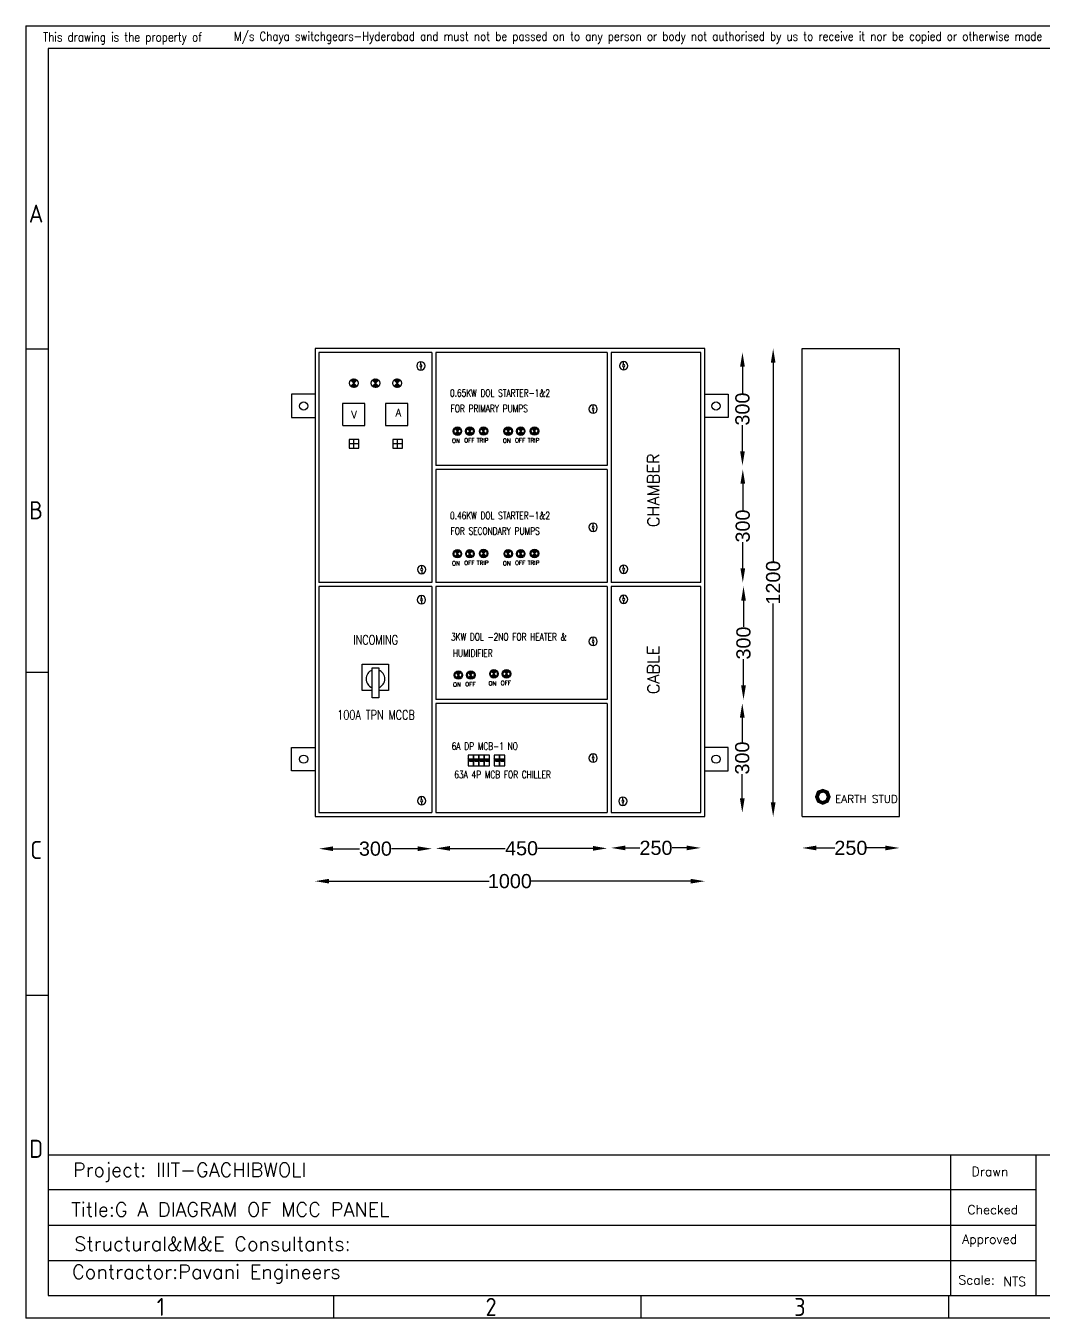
# Model space of a CAD drawing. Header units: inches. Extents: x 11 to 804, y 15 to 289.
# Drawn here: x 10.8 to 226.6, y 14.9 to 288.8 of the extents above; entities that cross this region are included whole.
import ezdxf
from ezdxf.enums import TextEntityAlignment as Align

# ---------------------------------------------------------------- set-up
doc = ezdxf.new("R2010")
doc.units = ezdxf.units.IN
doc.header["$MEASUREMENT"] = 0
for name, color, linetype in [('FRAME050', 6, 'Continuous'), ('FRAME070', 5, 'Continuous'), ('TXT', 6, 'Continuous')]:
    doc.layers.add(name, color=color, linetype=linetype)
doc.styles.add('ISOCP', font='isocp.shx')
doc.styles.add('ROMANS', font='ROMANS.shx', dxfattribs={"width": 0.75})
doc.styles.add('SIMPLEX', font='simplex.shx', dxfattribs={"height": 2})
doc.styles.get("Standard").update_dxf_attribs({"font": 'arial.ttf'})
doc.styles.add('STYLE1', font='Romans.shx')
doc.dimstyles.get("Standard").update_dxf_attribs({"dimtxt": 3, "dimasz": 3, "dimexe": 0.18, "dimexo": 0.0625, "dimgap": 0.09, "dimtad": 0, "dimtih": 1, "dimtoh": 1, "dimdec": 0, "dimzin": 0, "dimdsep": 46, "dimtxsty": 'Standard', "dimcen": 0.09, "dimse1": 1, "dimse2": 1, "dimadec": 0, "dimazin": 0, "dimtfac": 1, "dimtdec": 0, "dimtofl": 0, "dimtmove": 0, "dimatfit": 3, "dimfxl": 1, "dimtolj": 1, "dimtzin": 0, "dimarcsym": 0})

# ---------------------------------------------------------------- blocks, each defined once
blk = doc.blocks.new('NOB')
at = {"ltscale": 2}
for p, q in [((-1.5, -1.25), (-1.5, -0.5)), ((-1.5, -1.75), (-1.5, -2.5))]:
    blk.add_line(p, q, dxfattribs=at)
for radius in [1, 0.25]:
    blk.add_circle((-1.5, -1.5), radius, dxfattribs=at)
blk = doc.blocks.new('NOBB')
at = {"ltscale": 4, "xscale": -1, "rotation": 180}
blk.add_blockref('NOB', (0, 0), dxfattribs=at)
blk = doc.blocks.new('*X5')
at = {"color": 0}
for p, q in [((163.45, 131.23), (162.75, 131.94)), ((162.78, 131.84), (163.08, 132.14)), ((163.54, 131.32), (162.84, 132.02)), ((162.87, 131.76), (163.31, 132.2)), ((163.63, 131.41), (162.95, 132.09)), ((162.96, 131.67), (163.49, 132.2)), ((163.04, 131.58), (163.64, 132.18)), ((163.72, 131.5), (163.08, 132.14)), ((163.13, 131.49), (163.78, 132.14)), ((163.81, 131.59), (163.21, 132.18)), ((163.22, 131.4), (163.9, 132.08)), ((163.31, 131.31), (164.01, 132.01)), ((163.89, 131.68), (163.37, 132.2)), ((163.4, 131.23), (164.11, 131.93)), ((163.98, 131.76), (163.55, 132.19)), ((164.07, 131.85), (163.79, 132.13)), ((162.95, 130.32), (162.74, 130.53)), ((162.78, 130.43), (163.49, 131.14)), ((163.23, 130.22), (162.83, 130.62)), ((162.89, 130.36), (163.58, 131.05)), ((163.42, 130.2), (162.92, 130.7)), ((163, 130.3), (163.66, 130.96)), ((163.59, 130.22), (163.01, 130.79)), ((163.73, 130.25), (163.1, 130.88)), ((163.13, 130.25), (163.75, 130.87)), ((163.85, 130.3), (163.19, 130.97)), ((163.27, 130.21), (163.84, 130.78)), ((163.97, 130.37), (163.28, 131.06)), ((164.07, 130.44), (163.36, 131.15)), ((163.44, 130.2), (163.93, 130.69)), ((163.64, 130.23), (164.02, 130.61)), ((163.93, 130.34), (164.11, 130.52))]:
    blk.add_line(p, q, dxfattribs=at)
blk = doc.blocks.new('mccb')
at = {"ltscale": 4}
for p, q in [((800.39, 770.24), (800.39, 776.46)), ((806.61, 776.46), (806.61, 770.24)), ((802.72, 775.58), (804.28, 775.58)), ((802.72, 768.52), (802.72, 775.58)), ((804.28, 775.58), (804.28, 768.52)), ((802.72, 770.24), (800.39, 770.24)), ((806.61, 770.24), (804.28, 770.24)), ((804.28, 768.52), (802.72, 768.52))]:
    blk.add_line(p, q, dxfattribs=at)
blk.add_line((800.39, 776.46), (806.61, 776.46))
for start, end in [(110.5374, 249.4626), (290.5374, 69.4626)]:
    blk.add_arc((803.5, 772.98), 2.22, start, end, dxfattribs=at)
blk = doc.blocks.new('*X7')
at = {"color": 0}
for p, q in [((163.45, 131.23), (162.75, 131.94)), ((162.78, 131.84), (163.08, 132.14)), ((162.78, 130.43), (163.49, 131.14)), ((163.54, 131.32), (162.84, 132.02)), ((162.87, 131.76), (163.31, 132.2)), ((162.89, 130.36), (163.58, 131.05)), ((163.63, 131.41), (162.95, 132.09)), ((162.96, 131.67), (163.49, 132.2)), ((163, 130.3), (163.66, 130.96)), ((163.04, 131.58), (163.64, 132.18)), ((163.72, 131.5), (163.08, 132.14)), ((163.13, 131.49), (163.78, 132.14)), ((163.85, 130.3), (163.19, 130.97)), ((163.81, 131.59), (163.21, 132.18)), ((163.22, 131.4), (163.9, 132.08)), ((163.97, 130.37), (163.28, 131.06)), ((163.31, 131.31), (164.01, 132.01)), ((164.07, 130.44), (163.36, 131.15)), ((163.89, 131.68), (163.37, 132.2)), ((163.4, 131.23), (164.11, 131.93)), ((163.98, 131.76), (163.55, 132.19)), ((164.07, 131.85), (163.79, 132.13)), ((162.95, 130.32), (162.74, 130.53)), ((163.23, 130.22), (162.83, 130.62)), ((163.42, 130.2), (162.92, 130.7)), ((163.59, 130.22), (163.01, 130.79)), ((163.73, 130.25), (163.1, 130.88)), ((163.13, 130.25), (163.75, 130.87)), ((163.27, 130.21), (163.84, 130.78)), ((163.44, 130.2), (163.93, 130.69)), ((163.64, 130.23), (164.02, 130.61)), ((163.93, 130.34), (164.11, 130.52))]:
    blk.add_line(p, q, dxfattribs=at)
blk = doc.blocks.new('*X6')
at = {"color": 0}
for p, q in [((163.45, 131.23), (162.75, 131.94)), ((162.78, 131.84), (163.08, 132.14)), ((162.78, 130.43), (163.49, 131.14)), ((163.54, 131.32), (162.84, 132.02)), ((162.87, 131.76), (163.31, 132.2)), ((162.89, 130.36), (163.58, 131.05)), ((163.63, 131.41), (162.95, 132.09)), ((162.96, 131.67), (163.49, 132.2)), ((163, 130.3), (163.66, 130.96)), ((163.04, 131.58), (163.64, 132.18)), ((163.72, 131.5), (163.08, 132.14)), ((163.13, 131.49), (163.78, 132.14)), ((163.85, 130.3), (163.19, 130.97)), ((163.81, 131.59), (163.21, 132.18)), ((163.22, 131.4), (163.9, 132.08)), ((163.97, 130.37), (163.28, 131.06)), ((163.31, 131.31), (164.01, 132.01)), ((164.07, 130.44), (163.36, 131.15)), ((163.89, 131.68), (163.37, 132.2)), ((163.4, 131.23), (164.11, 131.93)), ((163.98, 131.76), (163.55, 132.19)), ((164.07, 131.85), (163.79, 132.13)), ((162.95, 130.32), (162.74, 130.53)), ((163.23, 130.22), (162.83, 130.62)), ((163.42, 130.2), (162.92, 130.7)), ((163.59, 130.22), (163.01, 130.79)), ((163.73, 130.25), (163.1, 130.88)), ((163.13, 130.25), (163.75, 130.87)), ((163.27, 130.21), (163.84, 130.78)), ((163.44, 130.2), (163.93, 130.69)), ((163.64, 130.23), (164.02, 130.61)), ((163.93, 130.34), (164.11, 130.52))]:
    blk.add_line(p, q, dxfattribs=at)
blk = doc.blocks.new('*X9')
at = {"color": 0}
for p, q in [((163.45, 131.23), (162.75, 131.94)), ((162.78, 131.84), (163.08, 132.14)), ((162.78, 130.43), (163.49, 131.14)), ((163.54, 131.32), (162.84, 132.02)), ((162.87, 131.76), (163.31, 132.2)), ((162.89, 130.36), (163.58, 131.05)), ((163.63, 131.41), (162.95, 132.09)), ((162.96, 131.67), (163.49, 132.2)), ((163, 130.3), (163.66, 130.96)), ((163.04, 131.58), (163.64, 132.18)), ((163.72, 131.5), (163.08, 132.14)), ((163.13, 131.49), (163.78, 132.14)), ((163.85, 130.3), (163.19, 130.97)), ((163.81, 131.59), (163.21, 132.18)), ((163.22, 131.4), (163.9, 132.08)), ((163.97, 130.37), (163.28, 131.06)), ((163.31, 131.31), (164.01, 132.01)), ((164.07, 130.44), (163.36, 131.15)), ((163.89, 131.68), (163.37, 132.2)), ((163.4, 131.23), (164.11, 131.93)), ((163.98, 131.76), (163.55, 132.19)), ((164.07, 131.85), (163.79, 132.13)), ((162.95, 130.32), (162.74, 130.53)), ((163.23, 130.22), (162.83, 130.62)), ((163.42, 130.2), (162.92, 130.7)), ((163.59, 130.22), (163.01, 130.79)), ((163.73, 130.25), (163.1, 130.88)), ((163.13, 130.25), (163.75, 130.87)), ((163.27, 130.21), (163.84, 130.78)), ((163.44, 130.2), (163.93, 130.69)), ((163.64, 130.23), (164.02, 130.61)), ((163.93, 130.34), (164.11, 130.52))]:
    blk.add_line(p, q, dxfattribs=at)
blk = doc.blocks.new('*X8')
at = {"color": 0}
for p, q in [((163.45, 131.23), (162.75, 131.94)), ((162.78, 131.84), (163.08, 132.14)), ((162.78, 130.43), (163.49, 131.14)), ((163.54, 131.32), (162.84, 132.02)), ((162.87, 131.76), (163.31, 132.2)), ((162.89, 130.36), (163.58, 131.05)), ((163.63, 131.41), (162.95, 132.09)), ((162.96, 131.67), (163.49, 132.2)), ((163, 130.3), (163.66, 130.96)), ((163.04, 131.58), (163.64, 132.18)), ((163.72, 131.5), (163.08, 132.14)), ((163.13, 131.49), (163.78, 132.14)), ((163.85, 130.3), (163.19, 130.97)), ((163.81, 131.59), (163.21, 132.18)), ((163.22, 131.4), (163.9, 132.08)), ((163.97, 130.37), (163.28, 131.06)), ((163.31, 131.31), (164.01, 132.01)), ((164.07, 130.44), (163.36, 131.15)), ((163.89, 131.68), (163.37, 132.2)), ((163.4, 131.23), (164.11, 131.93)), ((163.98, 131.76), (163.55, 132.19)), ((164.07, 131.85), (163.79, 132.13)), ((162.95, 130.32), (162.74, 130.53)), ((163.23, 130.22), (162.83, 130.62)), ((163.42, 130.2), (162.92, 130.7)), ((163.59, 130.22), (163.01, 130.79)), ((163.73, 130.25), (163.1, 130.88)), ((163.13, 130.25), (163.75, 130.87)), ((163.27, 130.21), (163.84, 130.78)), ((163.44, 130.2), (163.93, 130.69)), ((163.64, 130.23), (164.02, 130.61)), ((163.93, 130.34), (164.11, 130.52))]:
    blk.add_line(p, q, dxfattribs=at)
blk = doc.blocks.new('*X11')
at = {"color": 0}
for p, q in [((163.45, 131.23), (162.75, 131.94)), ((162.78, 131.84), (163.08, 132.14)), ((162.78, 130.43), (163.49, 131.14)), ((163.54, 131.32), (162.84, 132.02)), ((162.87, 131.76), (163.31, 132.2)), ((162.89, 130.36), (163.58, 131.05)), ((163.63, 131.41), (162.95, 132.09)), ((162.96, 131.67), (163.49, 132.2)), ((163, 130.3), (163.66, 130.96)), ((163.04, 131.58), (163.64, 132.18)), ((163.72, 131.5), (163.08, 132.14)), ((163.13, 131.49), (163.78, 132.14)), ((163.85, 130.3), (163.19, 130.97)), ((163.81, 131.59), (163.21, 132.18)), ((163.22, 131.4), (163.9, 132.08)), ((163.97, 130.37), (163.28, 131.06)), ((163.31, 131.31), (164.01, 132.01)), ((164.07, 130.44), (163.36, 131.15)), ((163.89, 131.68), (163.37, 132.2)), ((163.4, 131.23), (164.11, 131.93)), ((163.98, 131.76), (163.55, 132.19)), ((164.07, 131.85), (163.79, 132.13)), ((162.95, 130.32), (162.74, 130.53)), ((163.23, 130.22), (162.83, 130.62)), ((163.42, 130.2), (162.92, 130.7)), ((163.59, 130.22), (163.01, 130.79)), ((163.73, 130.25), (163.1, 130.88)), ((163.13, 130.25), (163.75, 130.87)), ((163.27, 130.21), (163.84, 130.78)), ((163.44, 130.2), (163.93, 130.69)), ((163.64, 130.23), (164.02, 130.61)), ((163.93, 130.34), (164.11, 130.52))]:
    blk.add_line(p, q, dxfattribs=at)
blk = doc.blocks.new('*X10')
at = {"color": 0}
for p, q in [((163.45, 131.23), (162.75, 131.94)), ((162.78, 131.84), (163.08, 132.14)), ((162.78, 130.43), (163.49, 131.14)), ((163.54, 131.32), (162.84, 132.02)), ((162.87, 131.76), (163.31, 132.2)), ((162.89, 130.36), (163.58, 131.05)), ((163.63, 131.41), (162.95, 132.09)), ((162.96, 131.67), (163.49, 132.2)), ((163, 130.3), (163.66, 130.96)), ((163.04, 131.58), (163.64, 132.18)), ((163.72, 131.5), (163.08, 132.14)), ((163.13, 131.49), (163.78, 132.14)), ((163.85, 130.3), (163.19, 130.97)), ((163.81, 131.59), (163.21, 132.18)), ((163.22, 131.4), (163.9, 132.08)), ((163.97, 130.37), (163.28, 131.06)), ((163.31, 131.31), (164.01, 132.01)), ((164.07, 130.44), (163.36, 131.15)), ((163.89, 131.68), (163.37, 132.2)), ((163.4, 131.23), (164.11, 131.93)), ((163.98, 131.76), (163.55, 132.19)), ((164.07, 131.85), (163.79, 132.13)), ((162.95, 130.32), (162.74, 130.53)), ((163.23, 130.22), (162.83, 130.62)), ((163.42, 130.2), (162.92, 130.7)), ((163.59, 130.22), (163.01, 130.79)), ((163.73, 130.25), (163.1, 130.88)), ((163.13, 130.25), (163.75, 130.87)), ((163.27, 130.21), (163.84, 130.78)), ((163.44, 130.2), (163.93, 130.69)), ((163.64, 130.23), (164.02, 130.61)), ((163.93, 130.34), (164.11, 130.52))]:
    blk.add_line(p, q, dxfattribs=at)
blk = doc.blocks.new('*X13')
at = {"color": 0}
for p, q in [((163.45, 131.23), (162.75, 131.94)), ((162.78, 131.84), (163.08, 132.14)), ((162.78, 130.43), (163.49, 131.14)), ((163.54, 131.32), (162.84, 132.02)), ((162.87, 131.76), (163.31, 132.2)), ((162.89, 130.36), (163.58, 131.05)), ((163.63, 131.41), (162.95, 132.09)), ((162.96, 131.67), (163.49, 132.2)), ((163, 130.3), (163.66, 130.96)), ((163.04, 131.58), (163.64, 132.18)), ((163.72, 131.5), (163.08, 132.14)), ((163.13, 131.49), (163.78, 132.14)), ((163.85, 130.3), (163.19, 130.97)), ((163.81, 131.59), (163.21, 132.18)), ((163.22, 131.4), (163.9, 132.08)), ((163.97, 130.37), (163.28, 131.06)), ((163.31, 131.31), (164.01, 132.01)), ((164.07, 130.44), (163.36, 131.15)), ((163.89, 131.68), (163.37, 132.2)), ((163.4, 131.23), (164.11, 131.93)), ((163.98, 131.76), (163.55, 132.19)), ((164.07, 131.85), (163.79, 132.13)), ((162.95, 130.32), (162.74, 130.53)), ((163.23, 130.22), (162.83, 130.62)), ((163.42, 130.2), (162.92, 130.7)), ((163.59, 130.22), (163.01, 130.79)), ((163.73, 130.25), (163.1, 130.88)), ((163.13, 130.25), (163.75, 130.87)), ((163.27, 130.21), (163.84, 130.78)), ((163.44, 130.2), (163.93, 130.69)), ((163.64, 130.23), (164.02, 130.61)), ((163.93, 130.34), (164.11, 130.52))]:
    blk.add_line(p, q, dxfattribs=at)
blk = doc.blocks.new('*X12')
at = {"color": 0}
for p, q in [((163.45, 131.23), (162.75, 131.94)), ((162.78, 131.84), (163.08, 132.14)), ((162.78, 130.43), (163.49, 131.14)), ((163.54, 131.32), (162.84, 132.02)), ((162.87, 131.76), (163.31, 132.2)), ((162.89, 130.36), (163.58, 131.05)), ((163.63, 131.41), (162.95, 132.09)), ((162.96, 131.67), (163.49, 132.2)), ((163, 130.3), (163.66, 130.96)), ((163.04, 131.58), (163.64, 132.18)), ((163.72, 131.5), (163.08, 132.14)), ((163.13, 131.49), (163.78, 132.14)), ((163.85, 130.3), (163.19, 130.97)), ((163.81, 131.59), (163.21, 132.18)), ((163.22, 131.4), (163.9, 132.08)), ((163.97, 130.37), (163.28, 131.06)), ((163.31, 131.31), (164.01, 132.01)), ((164.07, 130.44), (163.36, 131.15)), ((163.89, 131.68), (163.37, 132.2)), ((163.4, 131.23), (164.11, 131.93)), ((163.98, 131.76), (163.55, 132.19)), ((164.07, 131.85), (163.79, 132.13)), ((162.95, 130.32), (162.74, 130.53)), ((163.23, 130.22), (162.83, 130.62)), ((163.42, 130.2), (162.92, 130.7)), ((163.59, 130.22), (163.01, 130.79)), ((163.73, 130.25), (163.1, 130.88)), ((163.13, 130.25), (163.75, 130.87)), ((163.27, 130.21), (163.84, 130.78)), ((163.44, 130.2), (163.93, 130.69)), ((163.64, 130.23), (164.02, 130.61)), ((163.93, 130.34), (164.11, 130.52))]:
    blk.add_line(p, q, dxfattribs=at)
blk = doc.blocks.new('*X14')
at = {"color": 0}
for p, q in [((163.45, 131.23), (162.75, 131.94)), ((162.78, 131.84), (163.08, 132.14)), ((162.78, 130.43), (163.49, 131.14)), ((163.54, 131.32), (162.84, 132.02)), ((162.87, 131.76), (163.31, 132.2)), ((162.89, 130.36), (163.58, 131.05)), ((163.63, 131.41), (162.95, 132.09)), ((162.96, 131.67), (163.49, 132.2)), ((163, 130.3), (163.66, 130.96)), ((163.04, 131.58), (163.64, 132.18)), ((163.72, 131.5), (163.08, 132.14)), ((163.13, 131.49), (163.78, 132.14)), ((163.85, 130.3), (163.19, 130.97)), ((163.81, 131.59), (163.21, 132.18)), ((163.22, 131.4), (163.9, 132.08)), ((163.97, 130.37), (163.28, 131.06)), ((163.31, 131.31), (164.01, 132.01)), ((164.07, 130.44), (163.36, 131.15)), ((163.89, 131.68), (163.37, 132.2)), ((163.4, 131.23), (164.11, 131.93)), ((163.98, 131.76), (163.55, 132.19)), ((164.07, 131.85), (163.79, 132.13)), ((162.95, 130.32), (162.74, 130.53)), ((163.23, 130.22), (162.83, 130.62)), ((163.42, 130.2), (162.92, 130.7)), ((163.59, 130.22), (163.01, 130.79)), ((163.73, 130.25), (163.1, 130.88)), ((163.13, 130.25), (163.75, 130.87)), ((163.27, 130.21), (163.84, 130.78)), ((163.44, 130.2), (163.93, 130.69)), ((163.64, 130.23), (164.02, 130.61)), ((163.93, 130.34), (164.11, 130.52))]:
    blk.add_line(p, q, dxfattribs=at)
blk = doc.blocks.new('*X15')
at = {"color": 0}
for p, q in [((163.45, 131.23), (162.75, 131.94)), ((162.78, 131.84), (163.08, 132.14)), ((162.78, 130.43), (163.49, 131.14)), ((163.54, 131.32), (162.84, 132.02)), ((162.87, 131.76), (163.31, 132.2)), ((162.89, 130.36), (163.58, 131.05)), ((163.63, 131.41), (162.95, 132.09)), ((162.96, 131.67), (163.49, 132.2)), ((163, 130.3), (163.66, 130.96)), ((163.04, 131.58), (163.64, 132.18)), ((163.72, 131.5), (163.08, 132.14)), ((163.13, 131.49), (163.78, 132.14)), ((163.85, 130.3), (163.19, 130.97)), ((163.81, 131.59), (163.21, 132.18)), ((163.22, 131.4), (163.9, 132.08)), ((163.97, 130.37), (163.28, 131.06)), ((163.31, 131.31), (164.01, 132.01)), ((164.07, 130.44), (163.36, 131.15)), ((163.89, 131.68), (163.37, 132.2)), ((163.4, 131.23), (164.11, 131.93)), ((163.98, 131.76), (163.55, 132.19)), ((164.07, 131.85), (163.79, 132.13)), ((162.95, 130.32), (162.74, 130.53)), ((163.23, 130.22), (162.83, 130.62)), ((163.42, 130.2), (162.92, 130.7)), ((163.59, 130.22), (163.01, 130.79)), ((163.73, 130.25), (163.1, 130.88)), ((163.13, 130.25), (163.75, 130.87)), ((163.27, 130.21), (163.84, 130.78)), ((163.44, 130.2), (163.93, 130.69)), ((163.64, 130.23), (164.02, 130.61)), ((163.93, 130.34), (164.11, 130.52))]:
    blk.add_line(p, q, dxfattribs=at)
blk = doc.blocks.new('w')
for points in [[(277, 203.16), (274.39, 203.16), (275.07, 201.77), (276.32, 201.77)], [(279.6, 203.16), (277, 203.16), (277.67, 201.77), (278.92, 201.77)], [(282.2, 203.16), (279.6, 203.16), (280.27, 201.77), (281.52, 201.77)], [(284.8, 203.16), (282.2, 203.16), (282.88, 201.77), (284.13, 201.77)]]:
    blk.add_hatch(color=256).paths.add_polyline_path(points)
for p, q in [((275.07, 201.77), (274.39, 203.16)), ((274.39, 203.16), (277, 203.16)), ((276.32, 201.77), (275.07, 201.77)), ((276.32, 201.77), (277, 203.16)), ((277.67, 201.77), (277, 203.16)), ((277, 203.16), (279.6, 203.16)), ((278.92, 201.77), (277.67, 201.77)), ((278.92, 201.77), (279.6, 203.16)), ((280.27, 201.77), (279.6, 203.16)), ((279.6, 203.16), (282.2, 203.16)), ((281.52, 201.77), (280.27, 201.77)), ((281.52, 201.77), (282.2, 203.16)), ((282.2, 203.16), (284.8, 203.16)), ((282.88, 201.77), (282.2, 203.16)), ((284.13, 201.77), (282.88, 201.77)), ((284.13, 201.77), (284.8, 203.16))]:
    blk.add_line(p, q)
for points in [[(274.39, 199.79), (277, 199.79), (277, 204.84), (274.39, 204.84)], [(277, 199.79), (279.6, 199.79), (279.6, 204.84), (277, 204.84)], [(279.6, 199.79), (282.2, 199.79), (282.2, 204.84), (279.6, 204.84)], [(282.2, 199.79), (284.8, 199.79), (284.8, 204.84), (282.2, 204.84)]]:
    blk.add_lwpolyline(points, close=True)
blk = doc.blocks.new('ARTH')
h = blk.add_hatch()
h.set_pattern_fill('ANSI31', color=256, scale=0.25, style=0)
h.set_pattern_definition([(45, (-17.18038, 54.65527), (-0.022097087, 0.022097087), [])])
h.paths.add_polyline_path([(192.38, 230.49), (193.48, 230.95), (193.94, 232.05), (193.48, 233.15), (192.38, 233.61), (191.28, 233.15), (190.82, 232.05), (191.28, 230.95)])
h.paths.add_polyline_path([(192.38, 231.03), (193.1, 231.33), (193.4, 232.05), (193.1, 232.77), (192.38, 233.07), (191.66, 232.77), (191.36, 232.05), (191.66, 231.33)], flags=16)
at = {"lineweight": 30}
for points in [[(192.38, 230.49), (193.48, 230.95), (193.94, 232.05), (193.48, 233.15), (192.38, 233.61), (191.28, 233.15), (190.82, 232.05), (191.28, 230.95)], [(192.38, 231.03), (193.1, 231.33), (193.4, 232.05), (193.1, 232.77), (192.38, 233.07), (191.66, 232.77), (191.36, 232.05), (191.66, 231.33)]]:
    blk.add_lwpolyline(points, close=True, dxfattribs=at)
blk = doc.blocks.new('*D19')
at = {"color": 0, "lineweight": -2, "transparency": 16777216}
for p, q in [((75.99, 114.36), (81.57, 114.36)), ((93.95, 114.36), (88.37, 114.36))]:
    blk.add_line(p, q, dxfattribs=at)
at = {"color": 0, "transparency": 16777216}
for points in [[(75.99, 114.86), (75.99, 113.86), (72.99, 114.36)], [(93.95, 114.86), (93.95, 113.86), (96.95, 114.36)]]:
    blk.add_solid(points, dxfattribs=at)
at = {"layer": 'Defpoints', "color": 0, "transparency": 16777216}
for p in [(72.99, 122.01), (96.95, 122.01), (96.95, 114.36)]:
    blk.add_point(p, dxfattribs=at)
at = {"color": 0, "transparency": 16777216, "insert": (84.97, 114.36), "char_height": 3, "attachment_point": 5}
blk.add_mtext('\\A1;300', dxfattribs=at)
blk = doc.blocks.new('*D20')
at = {"color": 0, "lineweight": -2, "transparency": 16777216}
for p, q in [((100.78, 114.44), (112.5, 114.44)), ((131.14, 114.44), (119.42, 114.44))]:
    blk.add_line(p, q, dxfattribs=at)
at = {"color": 0, "transparency": 16777216}
for points in [[(100.78, 114.94), (100.78, 113.94), (97.78, 114.44)], [(131.14, 114.94), (131.14, 113.94), (134.14, 114.44)]]:
    blk.add_solid(points, dxfattribs=at)
at = {"layer": 'Defpoints', "color": 0, "transparency": 16777216}
for p in [(97.78, 122.01), (134.14, 122.01), (134.14, 114.44)]:
    blk.add_point(p, dxfattribs=at)
at = {"color": 0, "transparency": 16777216, "insert": (115.96, 114.44), "char_height": 3, "attachment_point": 5}
blk.add_mtext('\\A1;450', dxfattribs=at)
blk = doc.blocks.new('*D21')
at = {"color": 0, "lineweight": -2, "transparency": 16777216}
for p, q in [((137.97, 114.53), (141.05, 114.53)), ((150.98, 114.53), (147.9, 114.53))]:
    blk.add_line(p, q, dxfattribs=at)
at = {"color": 0, "transparency": 16777216}
for points in [[(137.97, 115.03), (137.97, 114.03), (134.97, 114.53)], [(150.98, 115.03), (150.98, 114.03), (153.98, 114.53)]]:
    blk.add_solid(points, dxfattribs=at)
at = {"layer": 'Defpoints', "color": 0, "transparency": 16777216}
for p in [(134.97, 122.01), (153.98, 122.01), (153.98, 114.53)]:
    blk.add_point(p, dxfattribs=at)
at = {"color": 0, "transparency": 16777216, "insert": (144.47, 114.53), "char_height": 3, "attachment_point": 5}
blk.add_mtext('\\A1;250', dxfattribs=at)
blk = doc.blocks.new('*D22')
at = {"color": 0, "lineweight": -2, "transparency": 16777216}
for p, q in [((75.16, 107.48), (109.06, 107.48)), ((151.81, 107.48), (117.91, 107.48))]:
    blk.add_line(p, q, dxfattribs=at)
at = {"color": 0, "transparency": 16777216}
for points in [[(75.16, 107.98), (75.16, 106.98), (72.16, 107.48)], [(151.81, 107.98), (151.81, 106.98), (154.81, 107.48)]]:
    blk.add_solid(points, dxfattribs=at)
at = {"layer": 'Defpoints', "color": 0, "transparency": 16777216}
for p in [(72.16, 121.18), (154.81, 121.18), (154.81, 107.48)]:
    blk.add_point(p, dxfattribs=at)
at = {"color": 0, "transparency": 16777216, "insert": (113.48, 107.48), "char_height": 3, "attachment_point": 5}
blk.add_mtext('\\A1;1000', dxfattribs=at)
blk = doc.blocks.new('*D23')
at = {"color": 0, "lineweight": -2, "transparency": 16777216}
for p, q in [((178.47, 114.52), (182.37, 114.52)), ((193.13, 114.52), (189.22, 114.52))]:
    blk.add_line(p, q, dxfattribs=at)
at = {"color": 0, "transparency": 16777216}
for points in [[(178.47, 115.02), (178.47, 114.02), (175.47, 114.52)], [(193.13, 115.02), (193.13, 114.02), (196.13, 114.52)]]:
    blk.add_solid(points, dxfattribs=at)
at = {"layer": 'Defpoints', "color": 0, "transparency": 16777216}
for p in [(175.47, 121.18), (196.13, 121.18), (196.13, 114.52)]:
    blk.add_point(p, dxfattribs=at)
at = {"color": 0, "transparency": 16777216, "insert": (185.8, 114.52), "char_height": 3, "attachment_point": 5}
blk.add_mtext('\\A1;250', dxfattribs=at)
blk = doc.blocks.new('*D24')
at = {"color": 0, "lineweight": -2, "transparency": 16777216}
for p, q in [((162.77, 142.15), (162.77, 136.98)), ((162.77, 125.01), (162.77, 130.18))]:
    blk.add_line(p, q, dxfattribs=at)
at = {"color": 0, "transparency": 16777216}
for points in [[(162.27, 142.15), (163.27, 142.15), (162.77, 145.15)], [(162.27, 125.01), (163.27, 125.01), (162.77, 122.01)]]:
    blk.add_solid(points, dxfattribs=at)
at = {"layer": 'Defpoints', "color": 0, "transparency": 16777216}
for p in [(134.14, 145.15), (162.77, 145.15), (134.14, 122.01)]:
    blk.add_point(p, dxfattribs=at)
at = {"color": 0, "transparency": 16777216, "insert": (162.77, 133.58), "char_height": 3, "attachment_point": 5, "rotation": 90}
blk.add_mtext('\\A1;300', dxfattribs=at)
blk = doc.blocks.new('*D25')
at = {"color": 0, "lineweight": -2, "transparency": 16777216}
for p, q in [((163.03, 166.95), (163.03, 161.36)), ((163.03, 148.98), (163.03, 154.56))]:
    blk.add_line(p, q, dxfattribs=at)
at = {"color": 0, "transparency": 16777216}
for points in [[(162.53, 166.95), (163.53, 166.95), (163.03, 169.95)], [(162.53, 148.98), (163.53, 148.98), (163.03, 145.98)]]:
    blk.add_solid(points, dxfattribs=at)
at = {"layer": 'Defpoints', "color": 0, "transparency": 16777216}
for p in [(134.14, 169.95), (163.03, 169.95), (134.14, 145.98)]:
    blk.add_point(p, dxfattribs=at)
at = {"color": 0, "transparency": 16777216, "insert": (163.03, 157.96), "char_height": 3, "attachment_point": 5, "rotation": 90}
blk.add_mtext('\\A1;300', dxfattribs=at)
blk = doc.blocks.new('*D26')
at = {"color": 0, "lineweight": -2, "transparency": 16777216}
for p, q in [((162.88, 191.74), (162.88, 186.15)), ((162.88, 173.77), (162.88, 179.36))]:
    blk.add_line(p, q, dxfattribs=at)
at = {"color": 0, "transparency": 16777216}
for points in [[(162.38, 191.74), (163.38, 191.74), (162.88, 194.74)], [(162.38, 173.77), (163.38, 173.77), (162.88, 170.77)]]:
    blk.add_solid(points, dxfattribs=at)
at = {"layer": 'Defpoints', "color": 0, "transparency": 16777216}
for p in [(134.14, 194.74), (162.88, 194.74), (134.14, 170.77)]:
    blk.add_point(p, dxfattribs=at)
at = {"color": 0, "transparency": 16777216, "insert": (162.88, 182.76), "char_height": 3, "attachment_point": 5, "rotation": 90}
blk.add_mtext('\\A1;300', dxfattribs=at)
blk = doc.blocks.new('*D27')
at = {"color": 0, "lineweight": -2, "transparency": 16777216}
for p, q in [((162.81, 216.53), (162.81, 210.95)), ((162.81, 198.57), (162.81, 204.15))]:
    blk.add_line(p, q, dxfattribs=at)
at = {"color": 0, "transparency": 16777216}
for points in [[(162.31, 216.53), (163.31, 216.53), (162.81, 219.53)], [(162.31, 198.57), (163.31, 198.57), (162.81, 195.57)]]:
    blk.add_solid(points, dxfattribs=at)
at = {"layer": 'Defpoints', "color": 0, "transparency": 16777216}
for p in [(134.14, 219.53), (162.81, 219.53), (134.14, 195.57)]:
    blk.add_point(p, dxfattribs=at)
at = {"color": 0, "transparency": 16777216, "insert": (162.81, 207.55), "char_height": 3, "attachment_point": 5, "rotation": 90}
blk.add_mtext('\\A1;300', dxfattribs=at)
blk = doc.blocks.new('*D28')
at = {"color": 0, "lineweight": -2, "transparency": 16777216}
for p, q in [((169.32, 217.36), (169.32, 175.19)), ((169.32, 124.18), (169.32, 166.35))]:
    blk.add_line(p, q, dxfattribs=at)
at = {"color": 0, "transparency": 16777216}
for points in [[(168.82, 217.36), (169.82, 217.36), (169.32, 220.36)], [(168.82, 124.18), (169.82, 124.18), (169.32, 121.18)]]:
    blk.add_solid(points, dxfattribs=at)
at = {"layer": 'Defpoints', "color": 0, "transparency": 16777216}
for p in [(169.32, 220.36), (175.47, 220.36), (175.47, 121.18)]:
    blk.add_point(p, dxfattribs=at)
at = {"color": 0, "transparency": 16777216, "insert": (169.32, 170.77), "char_height": 3, "attachment_point": 5, "rotation": 90}
blk.add_mtext('\\A1;1200', dxfattribs=at)

msp = doc.modelspace()

# ---------------------------------------------------------------- hatches: boundary and pattern name
for points in [[(111.29, 133.44), (110.13, 133.44), (110.43, 132.83), (110.99, 132.83)], [(112.44, 133.44), (111.29, 133.44), (111.59, 132.83), (112.14, 132.83)]]:
    msp.add_hatch(color=256).paths.add_polyline_path(points)

# ---------------------------------------------------------------- linework, layer by layer
at = {"color": 7}
for p, q in [((10.83, 288.78), (10.83, 14.86)), ((10.83, 288.78), (402.15, 288.78)), ((10.83, 220.3), (15.6, 220.3)), ((10.83, 151.82), (15.6, 151.82)), ((10.83, 83.34), (15.6, 83.34)), ((76.05, 19.63), (76.05, 14.86)), ((141.27, 19.63), (141.27, 14.86)), ((206.49, 19.63), (206.49, 14.86)), ((402.15, 14.86), (10.83, 14.86))]:
    msp.add_line(p, q, dxfattribs=at)
for p, q in [((154.81, 220.36), (72.16, 220.36)), ((72.16, 220.36), (72.16, 121.18)), ((96.95, 219.53), (72.99, 219.53)), ((72.99, 219.53), (72.99, 170.77)), ((96.95, 219.53), (96.95, 170.77)), ((134.14, 219.53), (97.78, 219.53)), ((97.78, 219.53), (97.78, 195.57)), ((134.14, 219.53), (134.14, 195.57)), ((153.98, 219.53), (134.97, 219.53)), ((134.97, 219.53), (134.97, 170.77)), ((153.98, 170.77), (153.98, 219.53)), ((154.81, 121.18), (154.81, 220.36)), ((175.47, 121.18), (175.47, 220.36)), ((175.47, 220.36), (196.13, 220.36)), ((196.13, 121.18), (196.13, 220.36)), ((80.38, 213.05), (79.74, 213.7)), ((79.74, 212.4), (81.03, 213.7)), ((79.74, 213.7), (81.03, 212.4)), ((84.32, 213.7), (85.62, 212.4)), ((84.32, 212.4), (85.62, 213.7)), ((84.97, 213.05), (84.32, 213.7)), ((88.91, 212.4), (90.2, 213.7)), ((88.91, 213.7), (90.2, 212.4)), ((89.55, 213.05), (88.91, 213.7)), ((80.38, 213.05), (79.74, 212.4)), ((81.03, 212.4), (80.38, 213.05)), ((84.97, 213.05), (84.32, 212.4)), ((85.62, 212.4), (84.97, 213.05)), ((89.55, 213.05), (88.91, 212.4)), ((90.2, 212.4), (89.55, 213.05)), ((67.19, 210.69), (67.19, 205.76)), ((72.16, 210.69), (67.19, 210.69)), ((78.02, 208.74), (78.02, 204.04)), ((82.73, 208.74), (78.02, 208.74)), ((82.73, 204.04), (82.73, 208.74)), ((87.13, 208.74), (87.13, 204.04)), ((91.83, 208.74), (87.13, 208.74)), ((91.83, 204.04), (91.83, 208.74)), ((154.81, 210.69), (159.77, 210.69)), ((159.77, 210.69), (159.77, 205.76)), ((67.19, 205.76), (72.16, 205.76)), ((159.77, 205.76), (154.81, 205.76)), ((78.03, 204.04), (82.73, 204.04)), ((87.14, 204.04), (91.83, 204.04)), ((102.35, 202.86), (101.85, 203.36)), ((101.85, 202.36), (102.85, 203.36)), ((101.85, 203.36), (102.85, 202.36)), ((102.35, 202.86), (101.85, 202.36)), ((102.85, 202.36), (102.35, 202.86)), ((104.5, 203.36), (105.51, 202.36)), ((104.5, 202.36), (105.51, 203.36)), ((105, 202.86), (104.5, 203.36)), ((105, 202.86), (104.5, 202.36)), ((105.51, 202.36), (105, 202.86)), ((107.91, 202.89), (107.41, 203.4)), ((107.41, 202.39), (108.42, 203.4)), ((107.41, 203.4), (108.42, 202.39)), ((107.91, 202.89), (107.41, 202.39)), ((108.42, 202.39), (107.91, 202.89)), ((113.13, 202.87), (112.63, 203.37)), ((112.63, 202.36), (113.64, 203.37)), ((112.63, 203.37), (113.64, 202.36)), ((113.13, 202.87), (112.63, 202.36)), ((113.64, 202.36), (113.13, 202.87)), ((115.28, 203.37), (116.29, 202.36)), ((115.28, 202.36), (116.29, 203.37)), ((115.79, 202.87), (115.28, 203.37)), ((115.79, 202.87), (115.28, 202.36)), ((116.29, 202.36), (115.79, 202.87)), ((118.7, 202.9), (118.19, 203.4)), ((118.19, 202.4), (119.2, 203.4)), ((118.19, 203.4), (119.2, 202.4)), ((118.7, 202.9), (118.19, 202.4)), ((119.2, 202.4), (118.7, 202.9)), ((81.42, 200.2), (79.38, 200.2)), ((80.4, 199.28), (80.4, 201.13)), ((90.68, 200.2), (88.63, 200.2)), ((89.66, 199.28), (89.66, 201.13)), ((134.14, 195.57), (97.78, 195.57)), ((134.14, 194.74), (97.78, 194.74)), ((97.78, 194.74), (97.78, 170.77)), ((134.14, 194.74), (134.14, 170.77)), ((102.35, 176.89), (101.85, 177.4)), ((101.85, 176.39), (102.86, 177.4)), ((101.85, 177.4), (102.86, 176.39)), ((102.35, 176.89), (101.85, 176.39)), ((102.86, 176.39), (102.35, 176.89)), ((104.5, 177.4), (105.51, 176.39)), ((104.5, 176.39), (105.51, 177.4)), ((105.01, 176.89), (104.5, 177.4)), ((105.01, 176.89), (104.5, 176.39)), ((105.51, 176.39), (105.01, 176.89)), ((107.92, 176.93), (107.41, 177.43)), ((107.41, 176.42), (108.42, 177.43)), ((107.41, 177.43), (108.42, 176.42)), ((107.92, 176.93), (107.41, 176.42)), ((108.42, 176.42), (107.92, 176.93)), ((113.14, 176.9), (112.63, 177.4)), ((112.63, 176.4), (113.64, 177.4)), ((112.63, 177.4), (113.64, 176.4)), ((113.14, 176.9), (112.63, 176.4)), ((113.64, 176.4), (113.14, 176.9)), ((115.29, 177.4), (116.29, 176.4)), ((115.29, 176.4), (116.29, 177.4)), ((115.79, 176.9), (115.29, 177.4)), ((115.79, 176.9), (115.29, 176.4)), ((116.29, 176.4), (115.79, 176.9)), ((118.7, 176.93), (118.2, 177.44)), ((118.2, 176.43), (119.2, 177.44)), ((118.2, 177.44), (119.2, 176.43)), ((118.7, 176.93), (118.2, 176.43)), ((119.2, 176.43), (118.7, 176.93)), ((96.95, 170.77), (72.99, 170.77)), ((96.95, 169.95), (72.99, 169.95)), ((72.99, 169.95), (72.99, 122.01)), ((96.95, 169.95), (96.95, 122.01)), ((134.14, 170.77), (97.78, 170.77)), ((134.14, 169.95), (97.78, 169.95)), ((97.78, 169.95), (97.78, 145.98)), ((134.14, 169.95), (134.14, 145.98)), ((153.98, 170.77), (134.97, 170.77)), ((153.98, 169.95), (134.97, 169.95)), ((134.97, 169.95), (134.97, 122.01)), ((153.98, 122.01), (153.98, 169.95)), ((102.57, 151.18), (102.07, 151.69)), ((102.07, 150.68), (103.08, 151.69)), ((102.07, 151.69), (103.08, 150.68)), ((102.57, 151.18), (102.07, 150.68)), ((103.08, 150.68), (102.57, 151.18)), ((104.72, 151.69), (105.73, 150.68)), ((104.72, 150.68), (105.73, 151.69)), ((105.22, 151.18), (104.72, 151.69)), ((105.22, 151.18), (104.72, 150.68)), ((105.73, 150.68), (105.22, 151.18)), ((110.11, 151.43), (109.6, 151.93)), ((109.6, 150.93), (110.61, 151.93)), ((109.6, 151.93), (110.61, 150.93)), ((110.11, 151.43), (109.6, 150.93)), ((110.61, 150.93), (110.11, 151.43)), ((112.25, 151.93), (113.26, 150.93)), ((112.25, 150.93), (113.26, 151.93)), ((112.76, 151.43), (112.25, 151.93)), ((112.76, 151.43), (112.25, 150.93)), ((113.26, 150.93), (112.76, 151.43)), ((134.14, 145.98), (97.78, 145.98)), ((134.14, 145.15), (97.78, 145.15)), ((97.78, 145.15), (97.78, 122.01)), ((134.14, 145.15), (134.14, 122.01)), ((67.19, 135.79), (72.16, 135.79)), ((67.19, 130.85), (67.19, 135.79)), ((159.77, 135.79), (154.81, 135.79)), ((159.77, 130.85), (159.77, 135.79)), ((110.43, 132.83), (110.13, 133.44)), ((110.13, 133.44), (111.29, 133.44)), ((110.99, 132.83), (110.43, 132.83)), ((110.99, 132.83), (111.29, 133.44)), ((111.59, 132.83), (111.29, 133.44)), ((111.29, 133.44), (112.44, 133.44)), ((112.14, 132.83), (111.59, 132.83)), ((112.14, 132.83), (112.44, 133.44)), ((72.16, 130.85), (67.19, 130.85)), ((154.81, 130.85), (159.77, 130.85)), ((72.16, 121.18), (154.81, 121.18)), ((72.99, 122.01), (96.95, 122.01)), ((97.78, 122.01), (134.14, 122.01)), ((134.97, 122.01), (153.98, 122.01)), ((175.47, 121.18), (196.13, 121.18)), ((15.6, 49.49), (397.38, 49.49)), ((206.96, 49.49), (206.96, 19.63)), ((225.05, 49.49), (225.05, 19.63)), ((225.05, 42.03), (15.6, 42.03)), ((225.05, 34.53), (15.6, 34.53)), ((15.6, 27.08), (225.05, 27.08))]:
    msp.add_line(p, q)
for points in [[(81.42, 201.13), (79.38, 201.13), (79.38, 199.28), (81.42, 199.28)], [(90.68, 201.13), (88.63, 201.13), (88.63, 199.28), (90.68, 199.28)], [(110.13, 131.95), (111.29, 131.95), (111.29, 134.19), (110.13, 134.19)], [(111.29, 131.95), (112.44, 131.95), (112.44, 134.19), (111.29, 134.19)]]:
    msp.add_lwpolyline(points, close=True)
for centre, radius in [((80.38, 213.05), 0.917), ((84.97, 213.05), 0.917), ((89.55, 213.05), 0.917), ((69.76, 208.19), 0.865), ((157.2, 208.19), 0.865), ((102.35, 202.86), 0.9), ((102.35, 202.86), 0.711), ((105, 202.86), 0.9), ((105, 202.86), 0.711), ((107.91, 202.89), 0.9), ((107.91, 202.89), 0.711), ((113.13, 202.87), 0.9), ((113.13, 202.87), 0.711), ((115.79, 202.87), 0.9), ((115.79, 202.87), 0.711), ((118.7, 202.9), 0.9), ((118.7, 202.9), 0.711), ((102.35, 176.89), 0.9), ((102.35, 176.89), 0.711), ((105.01, 176.89), 0.9), ((105.01, 176.89), 0.711), ((107.92, 176.93), 0.9), ((107.92, 176.93), 0.711), ((113.14, 176.9), 0.9), ((113.14, 176.9), 0.711), ((115.79, 176.9), 0.9), ((115.79, 176.9), 0.711), ((118.7, 176.93), 0.9), ((118.7, 176.93), 0.711), ((102.57, 151.18), 0.9), ((102.57, 151.18), 0.711), ((105.22, 151.18), 0.9), ((105.22, 151.18), 0.711), ((110.11, 151.43), 0.9), ((110.11, 151.43), 0.711), ((112.76, 151.43), 0.9), ((112.76, 151.43), 0.711), ((69.76, 133.35), 0.865), ((157.2, 133.35), 0.865)]:
    msp.add_circle(centre, radius)
at = {"layer": 'FRAME070', "color": 7}
for p, q in [((15.6, 284.01), (15.6, 19.63)), ((397.38, 284.01), (15.6, 284.01)), ((15.6, 19.63), (206.96, 19.63)), ((206.96, 19.63), (225.05, 19.63)), ((225.05, 19.63), (397.38, 19.63))]:
    msp.add_line(p, q, dxfattribs=at)

# ---------------------------------------------------------------- block references
at = {"ltscale": 4, "xscale": 0.8852940250928896, "yscale": 0.8852940250928896, "zscale": 0.8852940250928896}
for p in [(95.95, 215.37), (138.94, 215.41), (132.46, 206.22), (132.46, 181.17), (96.11, 172.21), (138.94, 172.27), (96.06, 165.81), (138.94, 165.89), (132.47, 156.97), (132.47, 132.25), (96.1, 123.19), (138.79, 123.1)]:
    msp.add_blockref('NOBB', p, dxfattribs=at)
for name, p, xscale, yscale, zscale in [('*X5', (230.24, 92.75), -0.9169531576105893, 0.9169531576105151, 0.9169531576105965), ('*X5', (234.82, 92.75), -0.9169531576105893, 0.9169531576105151, 0.9169531576105965), ('*X5', (239.41, 92.75), -0.9169531576105893, 0.9169531576105151, 0.9169531576105965), ('*X6', (218.61, 109.52), -0.7114226682557095, 0.7114226682565818, 0.7114226682563609), ('*X6', (221.26, 109.52), -0.7114226682557095, 0.7114226682565818, 0.7114226682563609), ('*X7', (224.17, 109.55), -0.7114226682557095, 0.7114226682565818, 0.7114226682563609), ('*X8', (229.39, 109.53), -0.7114226682557095, 0.7114226682565818, 0.7114226682563609), ('*X8', (232.05, 109.53), -0.7114226682557095, 0.7114226682565818, 0.7114226682563609), ('*X9', (234.96, 109.56), -0.7114226682557095, 0.7114226682565818, 0.7114226682563609), ('*X10', (218.61, 83.55), -0.7114226682557095, 0.7114226682565818, 0.7114226682563609), ('*X10', (221.27, 83.55), -0.7114226682557095, 0.7114226682565818, 0.7114226682563609), ('*X11', (224.18, 83.59), -0.7114226682557095, 0.7114226682565818, 0.7114226682563609), ('*X12', (229.4, 83.56), -0.7114226682557095, 0.7114226682565818, 0.7114226682563609), ('*X12', (232.05, 83.56), -0.7114226682557095, 0.7114226682565818, 0.7114226682563609), ('*X13', (234.96, 83.59), -0.7114226682557095, 0.7114226682565818, 0.7114226682563609), ('mccb', (-632.91, -540.25), 0.8934427550342188, 0.8934427550342188, 0.8934427550342188), ('*X14', (218.83, 57.84), -0.7114226682557095, 0.7114226682565818, 0.7114226682563609), ('*X14', (221.49, 57.84), -0.7114226682557095, 0.7114226682565818, 0.7114226682563609), ('*X15', (226.37, 58.09), -0.7114226682557095, 0.7114226682565818, 0.7114226682563609), ('*X15', (229.02, 58.09), -0.7114226682557095, 0.7114226682565818, 0.7114226682563609), ('w', (-16.18, 44.01), 0.4402085385419088, 0.4402085385419088, 0.4402085385419088)]:
    msp.add_blockref(name, p, dxfattribs=dict(xscale=xscale, yscale=yscale, zscale=zscale))
msp.add_blockref('ARTH', (-12.53, -106.67))

# ---------------------------------------------------------------- texts
at = {"color": 7, "style": 'ROMANS', "width": 0.75}
for s, height, p in [('0.65KW DOL STARTER-1&2', 1.5346, (100.79, 210.18)), ('FOR PRIMARY PUMPS', 1.5346, (100.92, 206.89)), ('0.46KW DOL STARTER-1&2', 1.5346, (100.79, 184.21)), ('FOR SECONDARY PUMPS', 1.5346, (100.92, 180.93)), ('3KW DOL -2NO FOR HEATER &', 1.5346, (101.01, 158.5)), ('HUMIDIFIER', 1.535, (101.4, 155.04)), ('6A DP MCB-1 NO', 1.5346, (101.15, 135.33)), ('63A 4P MCB FOR CHILLER', 1.5346, (101.7, 129.31))]:
    msp.add_text(s, height=height, dxfattribs=at).set_placement(p)
at = {"style": 'STYLE1'}
for s, p in [('V', (79.81, 205.57)), ('A', (89.21, 205.99))]:
    msp.add_text(s, height=1.62, dxfattribs=at).set_placement(p)
at = {"color": 7, "style": 'SIMPLEX'}
for s, height, p in [('ON', 0.881, (101.22, 200.39)), ('OFF', 0.881, (103.79, 200.47)), ('TRIP', 0.881, (106.46, 200.48)), ('ON', 0.881, (112, 200.4)), ('OFF', 0.881, (114.57, 200.48)), ('TRIP', 0.881, (117.25, 200.48)), ('OFF', 0.881, (103.79, 174.51)), ('TRIP', 0.881, (106.47, 174.51)), ('ON', 0.881, (112.01, 174.43)), ('OFF', 0.881, (114.57, 174.52)), ('TRIP', 0.881, (117.25, 174.52)), ('ON', 0.881, (101.22, 174.43)), ('ON', 0.881, (101.44, 148.72)), ('OFF', 0.881, (104.01, 148.8)), ('ON', 0.881, (108.97, 148.96)), ('OFF', 0.881, (111.54, 149.05)), ('EARTH STUD', 1.626, (182.45, 124.1)), ('Project: IIIT-GACHIBWOLI', 3, (20.82, 44.78)), ('Drawn', 1.932, (211.4, 44.97)), ('Title:G A DIAGRAM OF MCC PANEL', 3, (20.45, 36.38)), ('Checked', 1.932, (210.51, 36.89)), ('Structural&M&E Consultants:', 3, (21.09, 29.12)), ('Approved', 1.932, (209.4, 30.64)), ('Contractor:Pavani Engineers', 3, (20.64, 23.18)), ('Scale:', 1.932, (208.6, 22)), ('NTS', 1.932, (218.14, 21.67))]:
    msp.add_text(s, height=height, dxfattribs=at).set_placement(p)
at = {"color": 0, "style": 'SIMPLEX'}
msp.add_text('CABLE             CHAMBER', height=2.5, rotation=90, dxfattribs=at).set_placement((145.17, 147.13))
at = {"style": 'ROMANS', "width": 0.75}
for s, p in [('INCOMING', (85.02, 158.63)), ('100A TPN MCCB', (85.1, 142.73))]:
    msp.add_text(s, height=2, dxfattribs=at).set_placement(p, align=Align.MIDDLE_CENTER)
at = {"layer": 'FRAME050', "color": 7, "style": 'ISOCP'}
for s, p in [('A', (13.01, 248.99)), ('B', (13.01, 186.1)), ('C', (13.01, 114.1)), ('D', (13.01, 50.75)), ('1', (39.46, 17.24)), ('2', (109.5, 17.24)), ('3', (174.99, 17.24))]:
    msp.add_text(s, height=3.82, dxfattribs=at).set_placement(p, align=Align.MIDDLE)
at = {"layer": 'TXT', "color": 1, "style": 'ROMANS', "width": 0.84}
for s, p in [('M/s Chaya switchgears-Hyderabad and must not be passed on to any person or body not authorised by us to receive it nor be copied or otherwise made ', (54.98, 285.63)), ('This drawing is the property of ', (14.48, 285.48))]:
    msp.add_text(s, height=1.9, dxfattribs=at).set_placement(p)

# ---------------------------------------------------------------- dimensions: what is measured, and where the dimension line sits
for base, p1, p2, text, picture, middle in [((162.81, 219.53), (134.14, 195.57), (134.14, 219.53), '300', '*D27', (162.81, 207.55)), ((169.32, 220.36), (175.47, 121.18), (175.47, 220.36), '1200', '*D28', (169.32, 170.77)), ((162.88, 194.74), (134.14, 170.77), (134.14, 194.74), '300', '*D26', (162.88, 182.76)), ((163.03, 169.95), (134.14, 145.98), (134.14, 169.95), '300', '*D25', (163.03, 157.96)), ((162.77, 145.15), (134.14, 122.01), (134.14, 145.15), '300', '*D24', (162.77, 133.58))]:
    dim = msp.add_linear_dim(base=base, p1=p1, p2=p2, angle=270, text=text, dimstyle='Standard')
    dim.commit()
    dim.dimension.update_dxf_attribs({"geometry": picture, "text_midpoint": middle, "text_rotation": 90})
for base, p1, p2, text, picture, middle in [((154.81, 107.48), (72.16, 121.18), (154.81, 121.18), '1000', '*D22', (113.48, 107.48)), ((96.95, 114.36), (72.99, 122.01), (96.95, 122.01), '300', '*D19', (84.97, 114.36)), ((134.14, 114.44), (97.78, 122.01), (134.14, 122.01), '450', '*D20', (115.96, 114.44)), ((153.98, 114.53), (134.97, 122.01), (153.98, 122.01), '250', '*D21', (144.47, 114.53)), ((196.13, 114.52), (175.47, 121.18), (196.13, 121.18), '250', '*D23', (185.8, 114.52))]:
    dim = msp.add_linear_dim(base=base, p1=p1, p2=p2, text=text, dimstyle='Standard')
    dim.commit()
    dim.dimension.update_dxf_attribs({"geometry": picture, "text_midpoint": middle})

doc.saveas('drawing.dxf')
